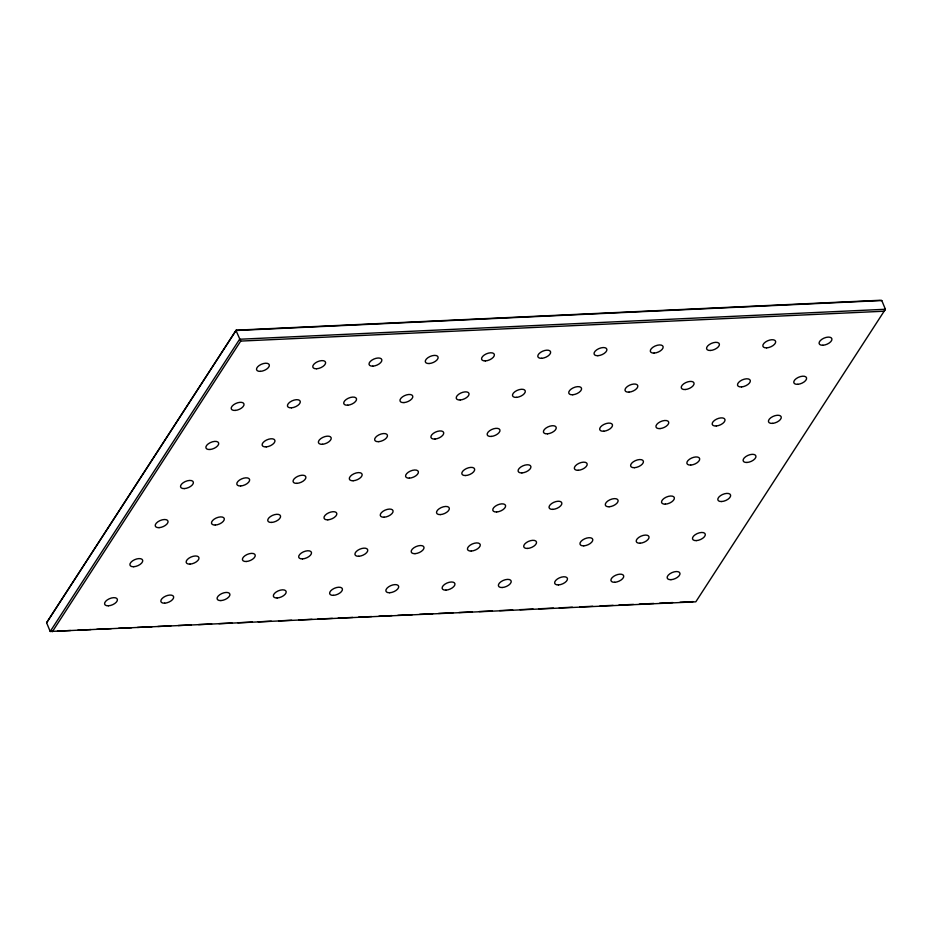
<?xml version="1.0" encoding="UTF-8"?>
<svg xmlns="http://www.w3.org/2000/svg" width="932" height="932" viewBox="0 0 932 932"><rect width="100%" height="100%" fill="white"/><g stroke="black" fill="none" stroke-linecap="round" stroke-linejoin="round"><path stroke-width="1.4" d="M236.18 330.184L46.6 622.739L50.212 631.465L695.82 601.816L885.4 309.261L881.788 300.535L879.633 300.302L236.18 330.184L46.6 622.739M50.212 631.465L239.606 339.248L885.4 309.261L884.153 311.218L240.701 341.089L52.367 631.698M881.788 300.535L235.994 330.51L240.701 341.089M57.493 631.127L70.576 630.521M77.845 630.183L90.94 629.578M96.765 629.31L111.304 628.634M118.574 628.296L131.668 627.69M137.482 627.422L152.032 626.747M157.846 626.467L170.94 625.861M178.21 625.523L191.305 624.918M198.574 624.58L211.669 623.974M218.938 623.636L232.021 623.03M237.846 622.762L252.386 622.087M258.211 621.819L271.294 621.201M278.575 620.863L291.658 620.258M298.927 619.92L312.022 619.314M317.835 619.046L332.386 618.37M338.2 618.102L352.75 617.427M358.564 617.159L371.658 616.541M378.928 616.203L392.023 615.598M397.836 615.33L412.387 614.654M419.656 614.316L432.751 613.71M438.564 613.442L453.103 612.767M458.928 612.499L472.011 611.881M479.293 611.543L492.376 610.938M499.657 610.6L512.74 609.994M520.009 609.656L533.104 609.05M538.917 608.782L553.468 608.107M559.282 607.839L572.376 607.221M579.646 606.883L592.74 606.278M600.01 605.94L613.105 605.334M618.918 605.066L633.469 604.39M639.282 604.122L653.821 603.447M659.646 603.179L672.741 602.561M680.011 602.235L693.093 601.618M108.368 605.8A6.815 3.39 -22.5 0 0 117.397 599.462A6.815 3.39 -22.5 0 0 107.25 599.928A6.815 3.39 -22.5 0 0 108.368 605.8M159.046 527.652A6.815 3.39 -22.5 0 0 168.04 521.303A6.815 3.39 -22.5 0 0 157.869 521.803A6.815 3.39 -22.5 0 0 159.046 527.652M266.249 446.882A6.815 3.39 -22.5 0 0 274.905 440.37A6.815 3.39 -22.5 0 0 264.513 441.244A6.815 3.39 -22.5 0 0 266.249 446.882M240.619 485.968A6.815 3.39 -22.5 0 0 249.625 479.619A6.815 3.39 -22.5 0 0 239.442 480.12A6.815 3.39 -22.5 0 0 240.619 485.968M164.626 603.19A6.815 3.39 -22.5 0 0 173.655 596.853A6.815 3.39 -22.5 0 0 163.508 597.319A6.815 3.39 -22.5 0 0 164.626 603.19M291.471 407.82A6.815 3.39 -22.5 0 0 300.244 401.354A6.815 3.39 -22.5 0 0 289.922 402.1A6.815 3.39 -22.5 0 0 291.471 407.82M316.565 368.757A6.815 3.39 -22.5 0 0 325.594 362.42A6.815 3.39 -22.5 0 0 315.447 362.886A6.815 3.39 -22.5 0 0 316.565 368.757M215.304 525.042A6.815 3.39 -22.5 0 0 224.297 518.693A6.815 3.39 -22.5 0 0 214.127 519.194A6.815 3.39 -22.5 0 0 215.304 525.042M189.977 564.116A6.815 3.39 -22.5 0 0 198.97 557.755A6.815 3.39 -22.5 0 0 188.8 558.268A6.815 3.39 -22.5 0 0 189.977 564.116M246.234 561.507A6.815 3.39 -22.5 0 0 255.228 555.146A6.815 3.39 -22.5 0 0 245.058 555.658A6.815 3.39 -22.5 0 0 246.234 561.507M347.729 405.199A6.815 3.39 -22.5 0 0 356.502 398.745A6.815 3.39 -22.5 0 0 346.18 399.49A6.815 3.39 -22.5 0 0 347.729 405.199M322.507 444.273A6.815 3.39 -22.5 0 0 331.163 437.76A6.815 3.39 -22.5 0 0 320.771 438.634A6.815 3.39 -22.5 0 0 322.507 444.273M296.877 483.358A6.815 3.39 -22.5 0 0 305.882 477.009A6.815 3.39 -22.5 0 0 295.7 477.51A6.815 3.39 -22.5 0 0 296.877 483.358M372.812 366.148A6.815 3.39 -22.5 0 0 381.852 359.81A6.815 3.39 -22.5 0 0 371.693 360.276A6.815 3.39 -22.5 0 0 372.812 366.148M220.884 600.581A6.815 3.39 -22.5 0 0 229.913 594.243A6.815 3.39 -22.5 0 0 219.766 594.709A6.815 3.39 -22.5 0 0 220.884 600.581M614.689 582.29A6.815 3.39 -22.5 0 0 623.718 575.953A6.815 3.39 -22.5 0 0 613.571 576.43A6.815 3.39 -22.5 0 0 614.689 582.29M741.534 386.92A6.815 3.39 -22.5 0 0 750.295 380.466A6.815 3.39 -22.5 0 0 739.973 381.211A6.815 3.39 -22.5 0 0 741.534 386.92M766.617 347.857A6.815 3.39 -22.5 0 0 775.657 341.52A6.815 3.39 -22.5 0 0 765.498 341.997A6.815 3.39 -22.5 0 0 766.617 347.857M716.312 425.982A6.815 3.39 -22.5 0 0 724.956 419.482A6.815 3.39 -22.5 0 0 714.564 420.344A6.815 3.39 -22.5 0 0 716.312 425.982M670.947 579.681A6.815 3.39 -22.5 0 0 679.976 573.343A6.815 3.39 -22.5 0 0 669.828 573.809A6.815 3.39 -22.5 0 0 670.947 579.681M822.874 345.248A6.815 3.39 -22.5 0 0 831.915 338.91A6.815 3.39 -22.5 0 0 821.756 339.376A6.815 3.39 -22.5 0 0 822.874 345.248M772.57 423.373A6.815 3.39 -22.5 0 0 781.214 416.872A6.815 3.39 -22.5 0 0 770.822 417.734A6.815 3.39 -22.5 0 0 772.57 423.373M721.613 501.533A6.815 3.39 -22.5 0 0 730.618 495.183A6.815 3.39 -22.5 0 0 720.448 495.684A6.815 3.39 -22.5 0 0 721.613 501.533M696.297 540.607A6.815 3.39 -22.5 0 0 705.291 534.257A6.815 3.39 -22.5 0 0 695.121 534.758A6.815 3.39 -22.5 0 0 696.297 540.607M797.792 384.31A6.815 3.39 -22.5 0 0 806.553 377.856A6.815 3.39 -22.5 0 0 796.231 378.602A6.815 3.39 -22.5 0 0 797.792 384.31M746.94 462.47A6.815 3.39 -22.5 0 0 755.934 456.109A6.815 3.39 -22.5 0 0 745.763 456.61A6.815 3.39 -22.5 0 0 746.94 462.47M184.361 488.589A6.815 3.39 -22.5 0 0 193.367 482.228A6.815 3.39 -22.5 0 0 183.185 482.729A6.815 3.39 -22.5 0 0 184.361 488.589M209.991 449.492A6.815 3.39 -22.5 0 0 218.647 442.991A6.815 3.39 -22.5 0 0 208.255 443.853A6.815 3.39 -22.5 0 0 209.991 449.492M260.308 371.367A6.815 3.39 -22.5 0 0 269.336 365.029A6.815 3.39 -22.5 0 0 259.189 365.495A6.815 3.39 -22.5 0 0 260.308 371.367M277.142 597.971A6.815 3.39 -22.5 0 0 286.171 591.622A6.815 3.39 -22.5 0 0 276.023 592.1A6.815 3.39 -22.5 0 0 277.142 597.971M403.987 402.589A6.815 3.39 -22.5 0 0 412.76 396.135A6.815 3.39 -22.5 0 0 402.438 396.881A6.815 3.39 -22.5 0 0 403.987 402.589M327.819 519.823A6.815 3.39 -22.5 0 0 336.813 513.462A6.815 3.39 -22.5 0 0 326.643 513.975A6.815 3.39 -22.5 0 0 327.819 519.823M435.023 439.042A6.815 3.39 -22.5 0 0 443.667 432.541A6.815 3.39 -22.5 0 0 433.287 433.403A6.815 3.39 -22.5 0 0 435.023 439.042M384.077 517.213A6.815 3.39 -22.5 0 0 393.071 510.853A6.815 3.39 -22.5 0 0 382.901 511.365A6.815 3.39 -22.5 0 0 384.077 517.213M358.75 556.276A6.815 3.39 -22.5 0 0 367.744 549.927A6.815 3.39 -22.5 0 0 357.573 550.428A6.815 3.39 -22.5 0 0 358.75 556.276M460.245 399.979A6.815 3.39 -22.5 0 0 469.017 393.525A6.815 3.39 -22.5 0 0 458.695 394.271A6.815 3.39 -22.5 0 0 460.245 399.979M409.393 478.139A6.815 3.39 -22.5 0 0 418.398 471.778A6.815 3.39 -22.5 0 0 408.216 472.291A6.815 3.39 -22.5 0 0 409.393 478.139M133.719 566.726A6.815 3.39 -22.5 0 0 142.713 560.377A6.815 3.39 -22.5 0 0 132.542 560.878A6.815 3.39 -22.5 0 0 133.719 566.726M235.214 410.43A6.815 3.39 -22.5 0 0 243.986 403.975A6.815 3.39 -22.5 0 0 233.664 404.721A6.815 3.39 -22.5 0 0 235.214 410.43M389.658 592.74A6.815 3.39 -22.5 0 0 398.686 586.403A6.815 3.39 -22.5 0 0 388.539 586.869A6.815 3.39 -22.5 0 0 389.658 592.74M541.585 358.307A6.815 3.39 -22.5 0 0 550.626 351.97A6.815 3.39 -22.5 0 0 540.467 352.436A6.815 3.39 -22.5 0 0 541.585 358.307M491.281 436.432A6.815 3.39 -22.5 0 0 499.925 429.932A6.815 3.39 -22.5 0 0 489.545 430.794A6.815 3.39 -22.5 0 0 491.281 436.432M440.335 514.592A6.815 3.39 -22.5 0 0 449.329 508.243A6.815 3.39 -22.5 0 0 439.158 508.744A6.815 3.39 -22.5 0 0 440.335 514.592M415.008 553.666A6.815 3.39 -22.5 0 0 424.002 547.317A6.815 3.39 -22.5 0 0 413.831 547.818A6.815 3.39 -22.5 0 0 415.008 553.666M516.503 397.37A6.815 3.39 -22.5 0 0 525.264 390.916A6.815 3.39 -22.5 0 0 514.953 391.661A6.815 3.39 -22.5 0 0 516.503 397.37M429.07 363.538A6.815 3.39 -22.5 0 0 438.11 357.189A6.815 3.39 -22.5 0 0 427.951 357.667A6.815 3.39 -22.5 0 0 429.07 363.538M378.765 441.652A6.815 3.39 -22.5 0 0 387.409 435.151A6.815 3.39 -22.5 0 0 377.029 436.013A6.815 3.39 -22.5 0 0 378.765 441.652M353.135 480.749A6.815 3.39 -22.5 0 0 362.14 474.388A6.815 3.39 -22.5 0 0 351.958 474.901A6.815 3.39 -22.5 0 0 353.135 480.749M333.4 595.35A6.815 3.39 -22.5 0 0 342.428 589.012A6.815 3.39 -22.5 0 0 332.281 589.49A6.815 3.39 -22.5 0 0 333.4 595.35M485.327 360.917A6.815 3.39 -22.5 0 0 494.368 354.579A6.815 3.39 -22.5 0 0 484.209 355.057A6.815 3.39 -22.5 0 0 485.327 360.917M302.492 558.897A6.815 3.39 -22.5 0 0 311.486 552.536A6.815 3.39 -22.5 0 0 301.316 553.049A6.815 3.39 -22.5 0 0 302.492 558.897M271.562 522.433A6.815 3.39 -22.5 0 0 280.555 516.072A6.815 3.39 -22.5 0 0 270.385 516.584A6.815 3.39 -22.5 0 0 271.562 522.433M558.431 584.912A6.815 3.39 -22.5 0 0 567.46 578.562A6.815 3.39 -22.5 0 0 557.313 579.04A6.815 3.39 -22.5 0 0 558.431 584.912M710.359 350.479A6.815 3.39 -22.5 0 0 719.399 344.129A6.815 3.39 -22.5 0 0 709.24 344.607A6.815 3.39 -22.5 0 0 710.359 350.479M660.054 428.592A6.815 3.39 -22.5 0 0 668.698 422.091A6.815 3.39 -22.5 0 0 658.318 422.953A6.815 3.39 -22.5 0 0 660.054 428.592M609.097 506.763A6.815 3.39 -22.5 0 0 618.102 500.402A6.815 3.39 -22.5 0 0 607.932 500.915A6.815 3.39 -22.5 0 0 609.097 506.763M583.782 545.837A6.815 3.39 -22.5 0 0 592.775 539.477A6.815 3.39 -22.5 0 0 582.605 539.989A6.815 3.39 -22.5 0 0 583.782 545.837M685.276 389.529A6.815 3.39 -22.5 0 0 694.037 383.075A6.815 3.39 -22.5 0 0 683.715 383.821A6.815 3.39 -22.5 0 0 685.276 389.529M634.424 467.689A6.815 3.39 -22.5 0 0 643.418 461.328A6.815 3.39 -22.5 0 0 633.247 461.841A6.815 3.39 -22.5 0 0 634.424 467.689M465.651 475.53A6.815 3.39 -22.5 0 0 474.656 469.169A6.815 3.39 -22.5 0 0 464.474 469.67A6.815 3.39 -22.5 0 0 465.651 475.53M445.915 590.131A6.815 3.39 -22.5 0 0 454.944 583.793A6.815 3.39 -22.5 0 0 444.797 584.259A6.815 3.39 -22.5 0 0 445.915 590.131M597.843 355.698A6.815 3.39 -22.5 0 0 606.883 349.36A6.815 3.39 -22.5 0 0 596.725 349.826A6.815 3.39 -22.5 0 0 597.843 355.698M547.538 433.823A6.815 3.39 -22.5 0 0 556.183 427.31A6.815 3.39 -22.5 0 0 545.803 428.184A6.815 3.39 -22.5 0 0 547.538 433.823M496.581 511.983A6.815 3.39 -22.5 0 0 505.587 505.633A6.815 3.39 -22.5 0 0 495.416 506.134A6.815 3.39 -22.5 0 0 496.581 511.983M471.266 551.057A6.815 3.39 -22.5 0 0 480.26 544.696A6.815 3.39 -22.5 0 0 470.089 545.208A6.815 3.39 -22.5 0 0 471.266 551.057M572.761 394.76A6.815 3.39 -22.5 0 0 581.521 388.295A6.815 3.39 -22.5 0 0 571.211 389.04A6.815 3.39 -22.5 0 0 572.761 394.76M521.908 472.908A6.815 3.39 -22.5 0 0 530.914 466.559A6.815 3.39 -22.5 0 0 520.732 467.06A6.815 3.39 -22.5 0 0 521.908 472.908M502.173 587.521A6.815 3.39 -22.5 0 0 511.202 581.172A6.815 3.39 -22.5 0 0 501.055 581.65A6.815 3.39 -22.5 0 0 502.173 587.521M654.101 353.088A6.815 3.39 -22.5 0 0 663.141 346.751A6.815 3.39 -22.5 0 0 652.983 347.217A6.815 3.39 -22.5 0 0 654.101 353.088M603.796 431.213A6.815 3.39 -22.5 0 0 612.441 424.701A6.815 3.39 -22.5 0 0 602.06 425.575A6.815 3.39 -22.5 0 0 603.796 431.213M552.839 509.373A6.815 3.39 -22.5 0 0 561.845 503.012A6.815 3.39 -22.5 0 0 551.674 503.525A6.815 3.39 -22.5 0 0 552.839 509.373M527.524 548.447A6.815 3.39 -22.5 0 0 536.517 542.086A6.815 3.39 -22.5 0 0 526.347 542.599A6.815 3.39 -22.5 0 0 527.524 548.447M629.018 392.139A6.815 3.39 -22.5 0 0 637.779 385.685A6.815 3.39 -22.5 0 0 627.469 386.43A6.815 3.39 -22.5 0 0 629.018 392.139M578.166 470.299A6.815 3.39 -22.5 0 0 587.172 463.95A6.815 3.39 -22.5 0 0 576.99 464.451A6.815 3.39 -22.5 0 0 578.166 470.299M665.355 504.154A6.815 3.39 -22.5 0 0 674.36 497.793A6.815 3.39 -22.5 0 0 664.19 498.294A6.815 3.39 -22.5 0 0 665.355 504.154M640.039 543.216A6.815 3.39 -22.5 0 0 649.033 536.867A6.815 3.39 -22.5 0 0 638.863 537.368A6.815 3.39 -22.5 0 0 640.039 543.216M690.682 465.08A6.815 3.39 -22.5 0 0 699.676 458.719A6.815 3.39 -22.5 0 0 689.505 459.231A6.815 3.39 -22.5 0 0 690.682 465.08"/></g></svg>
